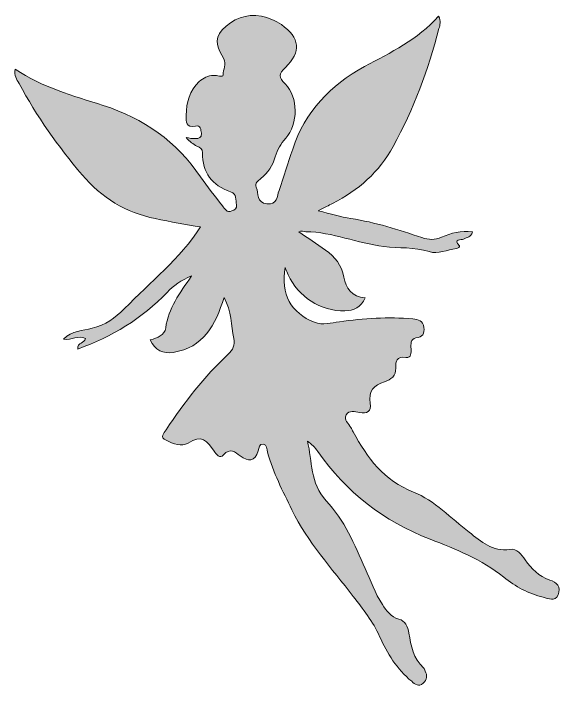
# Model space of a CAD drawing. Header units: inches. Extents: x 13 to 3566, y -2567 to -26.
# Drawn here: x 67.7 to 433.1, y -474.6 to -25.6 of the extents above; entities that cross this region are included whole.
import ezdxf

# ---------------------------------------------------------------- set-up
doc = ezdxf.new("R2010")
doc.units = ezdxf.units.IN
doc.header["$MEASUREMENT"] = 0
doc.layers.add('Layer 1', color=7, linetype='Continuous')

# ---------------------------------------------------------------- blocks, each defined once
blk = doc.blocks.new('block 2')
at = {"layer": 'Layer 1', "true_color": 0xffffff}
h = blk.add_hatch(color=7, dxfattribs=at)
h.dxf.hatch_style = 2
edge = h.paths.add_edge_path()
edge.add_spline(control_points=[(208.07, -214.76), (202.24, -233.14), (194.34, -248.26), (174.15, -251.34), (167.47, -252.35), (162.04, -250.13), (158.91, -242.93), (163.69, -241.9), (168.43, -239.9), (169.14, -234.99), (171.02, -222.08), (178.37, -211.98), (186.43, -200.44), (179.14, -203.4), (174.4, -206.83), (170.08, -211.38), (153.47, -228.86), (133.39, -240.92), (110.47, -249.11), (110.11, -244.55), (115.33, -245.36), (115.69, -242.1), (110.89, -239.57), (106.39, -243.48), (101.07, -242.51), (106.72, -236.88), (113.82, -236.79), (120.09, -235.28), (128.86, -233.18), (135.46, -228.58), (141.65, -222.23), (158.96, -204.44), (178.67, -188.95), (192.39, -167.84), (182.85, -166.1), (172.45, -164.41), (162.14, -162.28), (142.53, -158.22), (126.44, -148.36), (113.43, -133.04), (97.4, -114.16), (83.13, -94.1), (71.41, -72.27), (69.95, -69.56), (67.66, -66.99), (68.83, -62.78), (86.94, -74.8), (107.39, -80.4), (127.47, -86.84), (154.44, -95.5), (176.37, -110.83), (192.4, -134.43), (196.91, -141.07), (202, -147.34), (206.98, -153.66), (208.52, -155.61), (209.8, -158.62), (213.34, -157.18), (215.16, -156.43), (216.86, -155.36), (216.37, -153.08), (215.68, -149.91), (216.79, -145.8), (212.41, -144.34), (199.99, -140.18), (193.58, -131.64), (193.63, -118.49), (193.65, -115.77), (192.08, -114.93), (189.99, -113.95), (187.38, -112.72), (185, -111.01), (182.87, -108.33), (184.91, -108.58), (186.97, -109.08), (189, -109), (191.11, -108.91), (193.61, -108.54), (192.96, -105.37), (192.51, -103.17), (192.65, -99.83), (189.04, -100.58), (182.44, -101.96), (182.75, -97.71), (182.81, -93.51), (182.95, -84.92), (184.84, -76.99), (191.58, -70.98), (194.24, -68.6), (197.29, -67.12), (200.95, -66.83), (203.25, -66.65), (207.47, -68.28), (207.44, -66.58), (207.38, -62.96), (209.98, -59.43), (207.83, -55.75), (204.22, -49.56), (200.74, -43.08), (206.86, -36.6), (213.91, -29.15), (222.71, -25.63), (233.04, -27.46), (237.79, -28.29), (242.22, -30.31), (246.28, -33.08), (258.62, -41.54), (259.78, -51.39), (248.94, -61.59), (244.56, -65.71), (244.36, -68.21), (248.72, -72.56), (257.59, -81.38), (257.77, -99.13), (249.15, -108.78), (245.83, -112.5), (243.55, -116.24), (242.25, -121.01), (240.67, -126.8), (237.28, -131.69), (232.6, -135.54), (230.7, -137.1), (228.4, -138.56), (229.56, -141.41), (231.21, -145.49), (229.57, -151.69), (236.68, -152.4), (243.56, -153.08), (243.33, -147.56), (244.71, -143.53), (247.83, -134.4), (250.8, -125.22), (253.82, -116.05), (262.08, -90.99), (278.94, -73.35), (301.73, -61), (319.14, -51.57), (337.16, -43.14), (351.07, -27.39), (352.96, -30.73), (351.97, -33.33), (351.36, -35.67), (344.23, -63.01), (334.51, -89.32), (320.83, -114.15), (311.41, -131.24), (297.65, -143.45), (280.44, -152.11), (277.84, -153.43), (275.24, -154.75), (270.77, -157.02), (279.18, -159.07), (285.84, -161.24), (292.67, -162.24), (308.96, -164.61), (324.46, -169.75), (339.95, -174.93), (344.56, -176.48), (348.59, -176.62), (353.04, -174.67), (359.41, -171.89), (366.04, -169.99), (373.68, -171.13), (372.92, -175.02), (369.73, -174.61), (367.73, -175.9), (366.47, -176.71), (360.28, -175.4), (365.01, -180.34), (365.68, -181.03), (363.97, -182.1), (362.98, -182.22), (356.88, -182.94), (350.63, -186.18), (344.77, -184.24), (334.79, -180.93), (324.56, -182.16), (314.5, -180.88), (297, -178.65), (280.49, -171.24), (262.62, -170.96), (261.11, -170.93), (259.64, -169.85), (257.86, -171.02), (263.86, -175.11), (269.82, -179.04), (275.65, -183.16), (281.99, -187.64), (286.46, -193.34), (287.98, -201.28), (289.38, -208.63), (293.06, -214.26), (302.17, -214.99), (299.16, -221.25), (294.73, -223.59), (288.64, -223.71), (272.63, -224.04), (257.28, -214.33), (250.81, -199.62), (250.18, -198.2), (249.59, -196.77), (248.75, -194.78), (245.58, -212.35), (252.8, -225.33), (268.34, -231.33), (274.01, -233.52), (279.49, -231.59), (284.97, -230.91), (301.25, -228.91), (317.51, -227.44), (333.92, -229.09), (337.59, -229.47), (340.75, -230.03), (341.3, -234.71), (341.81, -238.99), (340.52, -241.05), (336.01, -241.74), (332.11, -242.35), (332.71, -245.99), (332.71, -248.93), (332.71, -251.58), (333.2, -255.14), (329.21, -254.69), (323.28, -254.03), (322.37, -257.06), (322.55, -261.79), (322.75, -266.96), (319.38, -269.6), (315.03, -270.97), (307.9, -273.2), (304.12, -277.24), (305.52, -285.22), (306.49, -290.77), (303.46, -292.26), (298.35, -291.48), (295.32, -291.02), (291.52, -289.47), (289.49, -292.95), (287.45, -296.45), (291.34, -298.64), (292.57, -301.43), (293, -302.41), (293.73, -303.24), (294.22, -304.19), (303.46, -321.74), (314.62, -336.53), (334.43, -344.39), (348.51, -349.97), (359.31, -361.93), (371.49, -371.16), (379.45, -377.19), (387.06, -384.25), (398.65, -382.53), (403.28, -381.85), (406.25, -386.08), (408.81, -389.54), (413.19, -395.43), (417.81, -400.66), (425.29, -402.96), (429.59, -404.29), (433.07, -407.67), (430.75, -412.83), (428.59, -417.64), (424.31, -415.25), (420.9, -414.43), (411.07, -412.09), (402.21, -407.23), (394.53, -401.09), (379.79, -389.29), (362.64, -382.32), (345.49, -375.74), (314.4, -363.81), (289.55, -344.5), (270.56, -317.33), (268.76, -314.76), (266.55, -312.46), (263.64, -310.43), (267.12, -323.92), (265.15, -338.52), (276.18, -350.16), (288.29, -362.94), (294.95, -379.39), (302.14, -395.29), (305.78, -403.34), (308.65, -411.75), (313.62, -419.18), (316.47, -423.42), (319.05, -427.49), (324.64, -428.97), (328.86, -430.08), (330.54, -434.06), (331.28, -438.29), (332.75, -446.75), (334.26, -455.22), (341.04, -461.47), (341.6, -461.99), (341.87, -462.83), (342.22, -463.56), (343.68, -466.55), (343.32, -469.25), (340.87, -471.6), (337.79, -474.55), (335.43, -472.26), (333.17, -470.43), (323.33, -462.44), (316.81, -451.73), (311.8, -440.55), (307.29, -430.52), (300.65, -422.34), (294.18, -413.84), (279.9, -395.11), (263.76, -377.8), (253.31, -356.21), (247.23, -343.64), (240.69, -331.38), (237.06, -317.81), (236.55, -315.89), (236.62, -312.86), (234.29, -312.45), (231.55, -311.98), (231.33, -315), (230.75, -316.89), (228.47, -324.38), (224.4, -324.32), (218.78, -320.24), (215.44, -317.82), (212.15, -314.65), (207.74, -319.62), (205.14, -322.56), (202.84, -319.07), (201.44, -317.08), (196.97, -310.69), (193, -305.55), (184.04, -311.76), (179.97, -314.58), (174.07, -312.14), (169.42, -309.9), (164.89, -307.71), (167.97, -305.16), (169.49, -302.85), (181.45, -284.61), (194.81, -267.5), (210.8, -252.61), (214.11, -249.52), (215.43, -246.53), (214.53, -242.1), (212.74, -233.34), (213.17, -224.04), (208.07, -214.76)], knot_values=[0, 0, 0, 0, 1, 1, 1, 2, 2, 2, 3, 3, 3, 4, 4, 4, 5, 5, 5, 6, 6, 6, 7, 7, 7, 8, 8, 8, 9, 9, 9, 10, 10, 10, 11, 11, 11, 12, 12, 12, 13, 13, 13, 14, 14, 14, 15, 15, 15, 16, 16, 16, 17, 17, 17, 18, 18, 18, 19, 19, 19, 20, 20, 20, 21, 21, 21, 22, 22, 22, 23, 23, 23, 24, 24, 24, 25, 25, 25, 26, 26, 26, 27, 27, 27, 28, 28, 28, 29, 29, 29, 30, 30, 30, 31, 31, 31, 32, 32, 32, 33, 33, 33, 34, 34, 34, 35, 35, 35, 36, 36, 36, 37, 37, 37, 38, 38, 38, 39, 39, 39, 40, 40, 40, 41, 41, 41, 42, 42, 42, 43, 43, 43, 44, 44, 44, 45, 45, 45, 46, 46, 46, 47, 47, 47, 48, 48, 48, 49, 49, 49, 50, 50, 50, 51, 51, 51, 52, 52, 52, 53, 53, 53, 54, 54, 54, 55, 55, 55, 56, 56, 56, 57, 57, 57, 58, 58, 58, 59, 59, 59, 60, 60, 60, 61, 61, 61, 62, 62, 62, 63, 63, 63, 64, 64, 64, 65, 65, 65, 66, 66, 66, 67, 67, 67, 68, 68, 68, 69, 69, 69, 70, 70, 70, 71, 71, 71, 72, 72, 72, 73, 73, 73, 74, 74, 74, 75, 75, 75, 76, 76, 76, 77, 77, 77, 78, 78, 78, 79, 79, 79, 80, 80, 80, 81, 81, 81, 82, 82, 82, 83, 83, 83, 84, 84, 84, 85, 85, 85, 86, 86, 86, 87, 87, 87, 88, 88, 88, 89, 89, 89, 90, 90, 90, 91, 91, 91, 92, 92, 92, 93, 93, 93, 94, 94, 94, 95, 95, 95, 96, 96, 96, 97, 97, 97, 98, 98, 98, 99, 99, 99, 100, 100, 100, 101, 101, 101, 102, 102, 102, 103, 103, 103, 104, 104, 104, 105, 105, 105, 106, 106, 106, 107, 107, 107, 108, 108, 108, 109, 109, 109, 110, 110, 110, 111, 111, 111, 112, 112, 112, 113, 113, 113, 114, 114, 114, 115, 115, 115, 116, 116, 116, 116], degree=3, periodic=1)
at = {"layer": 'Layer 1', "lineweight": 0}
blk.add_open_spline([(208.07, -214.76), (202.24, -233.14), (194.34, -248.26), (174.15, -251.34), (167.47, -252.35), (162.04, -250.13), (158.91, -242.93), (163.69, -241.9), (168.43, -239.9), (169.14, -234.99), (171.02, -222.08), (178.37, -211.98), (186.43, -200.44), (179.14, -203.4), (174.4, -206.83), (170.08, -211.38), (153.47, -228.86), (133.39, -240.92), (110.47, -249.11), (110.11, -244.55), (115.33, -245.36), (115.69, -242.1), (110.89, -239.57), (106.39, -243.48), (101.07, -242.51), (106.72, -236.88), (113.82, -236.79), (120.09, -235.28), (128.86, -233.18), (135.46, -228.58), (141.65, -222.23), (158.96, -204.44), (178.67, -188.95), (192.39, -167.84), (182.85, -166.1), (172.45, -164.41), (162.14, -162.28), (142.53, -158.22), (126.44, -148.36), (113.43, -133.04), (97.4, -114.16), (83.13, -94.1), (71.41, -72.27), (69.95, -69.56), (67.66, -66.99), (68.83, -62.78), (86.94, -74.8), (107.39, -80.4), (127.47, -86.84), (154.44, -95.5), (176.37, -110.83), (192.4, -134.43), (196.91, -141.07), (202, -147.34), (206.98, -153.66), (208.52, -155.61), (209.8, -158.62), (213.34, -157.18), (215.16, -156.43), (216.86, -155.36), (216.37, -153.08), (215.68, -149.91), (216.79, -145.8), (212.41, -144.34), (199.99, -140.18), (193.58, -131.64), (193.63, -118.49), (193.65, -115.77), (192.08, -114.93), (189.99, -113.95), (187.38, -112.72), (185, -111.01), (182.87, -108.33), (184.91, -108.58), (186.97, -109.08), (189, -109), (191.11, -108.91), (193.61, -108.54), (192.96, -105.37), (192.51, -103.17), (192.65, -99.83), (189.04, -100.58), (182.44, -101.96), (182.75, -97.71), (182.81, -93.51), (182.95, -84.92), (184.84, -76.99), (191.58, -70.98), (194.24, -68.6), (197.29, -67.12), (200.95, -66.83), (203.25, -66.65), (207.47, -68.28), (207.44, -66.58), (207.38, -62.96), (209.98, -59.43), (207.83, -55.75), (204.22, -49.56), (200.74, -43.08), (206.86, -36.6), (213.91, -29.15), (222.71, -25.63), (233.04, -27.46), (237.79, -28.29), (242.22, -30.31), (246.28, -33.08), (258.62, -41.54), (259.78, -51.39), (248.94, -61.59), (244.56, -65.71), (244.36, -68.21), (248.72, -72.56), (257.59, -81.38), (257.77, -99.13), (249.15, -108.78), (245.83, -112.5), (243.55, -116.24), (242.25, -121.01), (240.67, -126.8), (237.28, -131.69), (232.6, -135.54), (230.7, -137.1), (228.4, -138.56), (229.56, -141.41), (231.21, -145.49), (229.57, -151.69), (236.68, -152.4), (243.56, -153.08), (243.33, -147.56), (244.71, -143.53), (247.83, -134.4), (250.8, -125.22), (253.82, -116.05), (262.08, -90.99), (278.94, -73.35), (301.73, -61), (319.14, -51.57), (337.16, -43.14), (351.07, -27.39), (352.96, -30.73), (351.97, -33.33), (351.36, -35.67), (344.23, -63.01), (334.51, -89.32), (320.83, -114.15), (311.41, -131.24), (297.65, -143.45), (280.44, -152.11), (277.84, -153.43), (275.24, -154.75), (270.77, -157.02), (279.18, -159.07), (285.84, -161.24), (292.67, -162.24), (308.96, -164.61), (324.46, -169.75), (339.95, -174.93), (344.56, -176.48), (348.59, -176.62), (353.04, -174.67), (359.41, -171.89), (366.04, -169.99), (373.68, -171.13), (372.92, -175.02), (369.73, -174.61), (367.73, -175.9), (366.47, -176.71), (360.28, -175.4), (365.01, -180.34), (365.68, -181.03), (363.97, -182.1), (362.98, -182.22), (356.88, -182.94), (350.63, -186.18), (344.77, -184.24), (334.79, -180.93), (324.56, -182.16), (314.5, -180.88), (297, -178.65), (280.49, -171.24), (262.62, -170.96), (261.11, -170.93), (259.64, -169.85), (257.86, -171.02), (263.86, -175.11), (269.82, -179.04), (275.65, -183.16), (281.99, -187.64), (286.46, -193.34), (287.98, -201.28), (289.38, -208.63), (293.06, -214.26), (302.17, -214.99), (299.16, -221.25), (294.73, -223.59), (288.64, -223.71), (272.63, -224.04), (257.28, -214.33), (250.81, -199.62), (250.18, -198.2), (249.59, -196.77), (248.75, -194.78), (245.58, -212.35), (252.8, -225.33), (268.34, -231.33), (274.01, -233.52), (279.49, -231.59), (284.97, -230.91), (301.25, -228.91), (317.51, -227.44), (333.92, -229.09), (337.59, -229.47), (340.75, -230.03), (341.3, -234.71), (341.81, -238.99), (340.52, -241.05), (336.01, -241.74), (332.11, -242.35), (332.71, -245.99), (332.71, -248.93), (332.71, -251.58), (333.2, -255.14), (329.21, -254.69), (323.28, -254.03), (322.37, -257.06), (322.55, -261.79), (322.75, -266.96), (319.38, -269.6), (315.03, -270.97), (307.9, -273.2), (304.12, -277.24), (305.52, -285.22), (306.49, -290.77), (303.46, -292.26), (298.35, -291.48), (295.32, -291.02), (291.52, -289.47), (289.49, -292.95), (287.45, -296.45), (291.34, -298.64), (292.57, -301.43), (293, -302.41), (293.73, -303.24), (294.22, -304.19), (303.46, -321.74), (314.62, -336.53), (334.43, -344.39), (348.51, -349.97), (359.31, -361.93), (371.49, -371.16), (379.45, -377.19), (387.06, -384.25), (398.65, -382.53), (403.28, -381.85), (406.25, -386.08), (408.81, -389.54), (413.19, -395.43), (417.81, -400.66), (425.29, -402.96), (429.59, -404.29), (433.07, -407.67), (430.75, -412.83), (428.59, -417.64), (424.31, -415.25), (420.9, -414.43), (411.07, -412.09), (402.21, -407.23), (394.53, -401.09), (379.79, -389.29), (362.64, -382.32), (345.49, -375.74), (314.4, -363.81), (289.55, -344.5), (270.56, -317.33), (268.76, -314.76), (266.55, -312.46), (263.64, -310.43), (267.12, -323.92), (265.15, -338.52), (276.18, -350.16), (288.29, -362.94), (294.95, -379.39), (302.14, -395.29), (305.78, -403.34), (308.65, -411.75), (313.62, -419.18), (316.47, -423.42), (319.05, -427.49), (324.64, -428.97), (328.86, -430.08), (330.54, -434.06), (331.28, -438.29), (332.75, -446.75), (334.26, -455.22), (341.04, -461.47), (341.6, -461.99), (341.87, -462.83), (342.22, -463.56), (343.68, -466.55), (343.32, -469.25), (340.87, -471.6), (337.79, -474.55), (335.43, -472.26), (333.17, -470.43), (323.33, -462.44), (316.81, -451.73), (311.8, -440.55), (307.29, -430.52), (300.65, -422.34), (294.18, -413.84), (279.9, -395.11), (263.76, -377.8), (253.31, -356.21), (247.23, -343.64), (240.69, -331.38), (237.06, -317.81), (236.55, -315.89), (236.62, -312.86), (234.29, -312.45), (231.55, -311.98), (231.33, -315), (230.75, -316.89), (228.47, -324.38), (224.4, -324.32), (218.78, -320.24), (215.44, -317.82), (212.15, -314.65), (207.74, -319.62), (205.14, -322.56), (202.84, -319.07), (201.44, -317.08), (196.97, -310.69), (193, -305.55), (184.04, -311.76), (179.97, -314.58), (174.07, -312.14), (169.42, -309.9), (164.89, -307.71), (167.97, -305.16), (169.49, -302.85), (181.45, -284.61), (194.81, -267.5), (210.8, -252.61), (214.11, -249.52), (215.43, -246.53), (214.53, -242.1), (212.74, -233.34), (213.17, -224.04), (208.07, -214.76)], degree=3, knots=[0, 0, 0, 0, 1, 1, 1, 2, 2, 2, 3, 3, 3, 4, 4, 4, 5, 5, 5, 6, 6, 6, 7, 7, 7, 8, 8, 8, 9, 9, 9, 10, 10, 10, 11, 11, 11, 12, 12, 12, 13, 13, 13, 14, 14, 14, 15, 15, 15, 16, 16, 16, 17, 17, 17, 18, 18, 18, 19, 19, 19, 20, 20, 20, 21, 21, 21, 22, 22, 22, 23, 23, 23, 24, 24, 24, 25, 25, 25, 26, 26, 26, 27, 27, 27, 28, 28, 28, 29, 29, 29, 30, 30, 30, 31, 31, 31, 32, 32, 32, 33, 33, 33, 34, 34, 34, 35, 35, 35, 36, 36, 36, 37, 37, 37, 38, 38, 38, 39, 39, 39, 40, 40, 40, 41, 41, 41, 42, 42, 42, 43, 43, 43, 44, 44, 44, 45, 45, 45, 46, 46, 46, 47, 47, 47, 48, 48, 48, 49, 49, 49, 50, 50, 50, 51, 51, 51, 52, 52, 52, 53, 53, 53, 54, 54, 54, 55, 55, 55, 56, 56, 56, 57, 57, 57, 58, 58, 58, 59, 59, 59, 60, 60, 60, 61, 61, 61, 62, 62, 62, 63, 63, 63, 64, 64, 64, 65, 65, 65, 66, 66, 66, 67, 67, 67, 68, 68, 68, 69, 69, 69, 70, 70, 70, 71, 71, 71, 72, 72, 72, 73, 73, 73, 74, 74, 74, 75, 75, 75, 76, 76, 76, 77, 77, 77, 78, 78, 78, 79, 79, 79, 80, 80, 80, 81, 81, 81, 82, 82, 82, 83, 83, 83, 84, 84, 84, 85, 85, 85, 86, 86, 86, 87, 87, 87, 88, 88, 88, 89, 89, 89, 90, 90, 90, 91, 91, 91, 92, 92, 92, 93, 93, 93, 94, 94, 94, 95, 95, 95, 96, 96, 96, 97, 97, 97, 98, 98, 98, 99, 99, 99, 100, 100, 100, 101, 101, 101, 102, 102, 102, 103, 103, 103, 104, 104, 104, 105, 105, 105, 106, 106, 106, 107, 107, 107, 108, 108, 108, 109, 109, 109, 110, 110, 110, 111, 111, 111, 112, 112, 112, 113, 113, 113, 114, 114, 114, 115, 115, 115, 116, 116, 116, 116], dxfattribs=at)

msp = doc.modelspace()

# ---------------------------------------------------------------- block references
at = {"layer": 'Layer 1'}
msp.add_blockref('block 2', (0, 0), dxfattribs=at)

doc.saveas('drawing.dxf')
